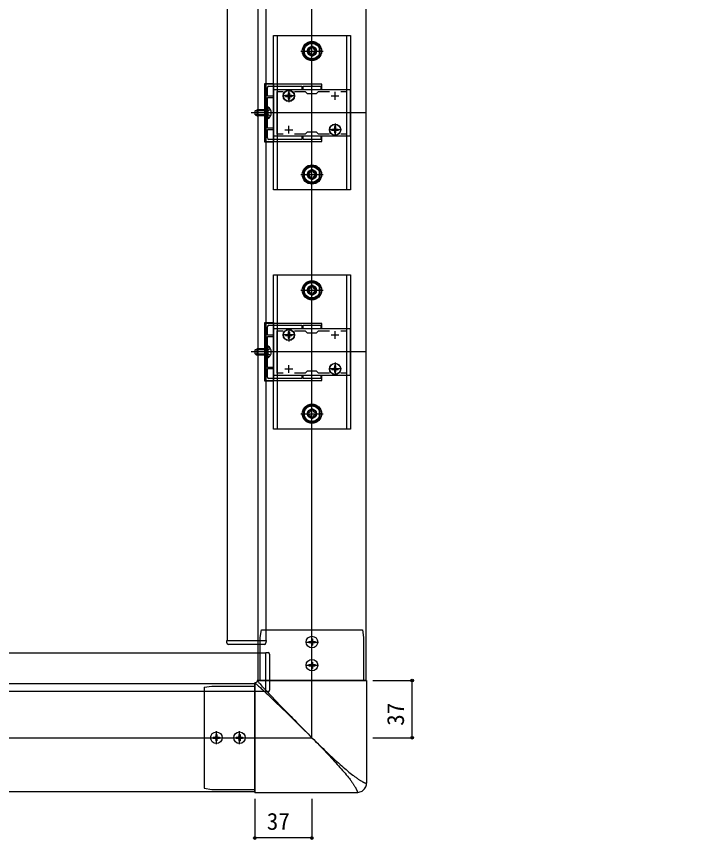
# Model space of a CAD drawing. Units: millimetres, scale not verified. Extents: x -875 to 875, y -1300 to 1294.
# Drawn here: x -18 to 429, y 133 to 666 of the extents above; entities that cross this region are included whole.
import ezdxf
from ezdxf.enums import TextEntityAlignment as Align

# ---------------------------------------------------------------- set-up
doc = ezdxf.new("R2010")
doc.units = ezdxf.units.MM
doc.header["$LTSCALE"] = 8
for name, color, linetype in [('0-2_YKK_11', 7, 'Continuous'), ('0-4_YKK_12', 2, 'Continuous'), ('0-5_YKK_13', 4, 'Continuous'), ('0-6_YKK_D', 6, 'Continuous'), ('0-8_YSS_K', 3, 'Continuous')]:
    doc.layers.add(name, color=color, linetype=linetype)
doc.styles.add('ＭＳ ゴシック', font='')
doc.styles.get('ＭＳ ゴシック').set_extended_font_data('MS Gothic')

msp = doc.modelspace()

# ---------------------------------------------------------------- linework, layer by layer
at = {"layer": '0-2_YKK_11'}
for p, q in [((156.635, 614.925), (161.635, 614.925)), ((159.135, 612.425), (159.135, 617.425)), ((186.635, 614.925), (191.635, 614.925)), ((189.135, 612.425), (189.135, 617.425)), ((156.635, 592.925), (161.635, 592.925)), ((159.135, 590.425), (159.135, 595.425)), ((186.635, 592.925), (191.635, 592.925)), ((189.135, 590.425), (189.135, 595.425)), ((156.635, 459.925), (161.635, 459.925)), ((159.135, 457.425), (159.135, 462.425)), ((186.635, 459.925), (191.635, 459.925)), ((189.135, 457.425), (189.135, 462.425)), ((156.635, 437.925), (161.635, 437.925)), ((159.135, 435.425), (159.135, 440.425)), ((186.635, 437.925), (191.635, 437.925)), ((189.135, 435.425), (189.135, 440.425))]:
    msp.add_line(p, q, dxfattribs=at)
for points in [[(144.135, 622.425), (144.135, 585.425), (180.635, 585.425), (180.635, 588.625), (179.835, 588.625), (179.835, 586.625), (174.593, 586.625), (174.41, 586.505), (173.86, 586.505), (173.677, 586.625), (168.435, 586.625), (168.435, 588.625), (167.635, 588.625), (167.635, 586.625), (146.235, 586.625)], [(146.235, 621.225), (167.635, 621.225), (167.635, 619.225), (168.435, 619.225), (168.435, 621.225), (173.677, 621.225), (173.86, 621.345), (174.41, 621.345), (174.593, 621.225), (179.835, 621.225), (179.835, 619.225), (180.635, 619.225), (180.635, 622.425), (144.135, 622.425)], [(145.235, 587.625), (145.235, 593.125), (149.135, 593.125), (149.135, 593.925), (145.235, 593.925), (145.235, 603.467), (145.115, 603.65), (145.115, 604.2), (145.235, 604.383), (145.235, 613.925), (149.135, 613.925), (149.135, 614.725), (145.235, 614.725), (145.235, 620.225)], [(155.502, 590.125), (151.635, 590.125), (151.635, 617.725), (155.502, 617.725)], [(162.768, 617.725), (169.835, 617.725), (171.135, 616.425), (177.135, 616.425), (178.435, 617.725), (185.502, 617.725)], [(192.768, 617.725), (196.635, 617.725), (196.635, 590.125), (192.768, 590.125)], [(185.502, 590.125), (178.435, 590.125), (177.135, 591.425), (171.135, 591.425), (169.835, 590.125), (162.768, 590.125)], [(144.135, 467.425), (144.135, 430.425), (180.635, 430.425), (180.635, 433.625), (179.835, 433.625), (179.835, 431.625), (174.593, 431.625), (174.41, 431.505), (173.86, 431.505), (173.677, 431.625), (168.435, 431.625), (168.435, 433.625), (167.635, 433.625), (167.635, 431.625), (146.235, 431.625)], [(146.235, 466.225), (167.635, 466.225), (167.635, 464.225), (168.435, 464.225), (168.435, 466.225), (173.677, 466.225), (173.86, 466.345), (174.41, 466.345), (174.593, 466.225), (179.835, 466.225), (179.835, 464.225), (180.635, 464.225), (180.635, 467.425), (144.135, 467.425)], [(145.235, 432.625), (145.235, 438.125), (149.135, 438.125), (149.135, 438.925), (145.235, 438.925), (145.235, 448.467), (145.115, 448.65), (145.115, 449.2), (145.235, 449.383), (145.235, 458.925), (149.135, 458.925), (149.135, 459.725), (145.235, 459.725), (145.235, 465.225)], [(155.502, 435.125), (151.635, 435.125), (151.635, 462.725), (155.502, 462.725)], [(162.768, 462.725), (169.835, 462.725), (171.135, 461.425), (177.135, 461.425), (178.435, 462.725), (185.502, 462.725)], [(192.768, 462.725), (196.635, 462.725), (196.635, 435.125), (192.768, 435.125)], [(185.502, 435.125), (178.435, 435.125), (177.135, 436.425), (171.135, 436.425), (169.835, 435.125), (162.768, 435.125)]]:
    msp.add_lwpolyline(points, dxfattribs=at)
for points in [[(149.135, 588.925), (199.135, 588.925), (199.135, 618.925), (149.135, 618.925)], [(149.135, 433.925), (199.135, 433.925), (199.135, 463.925), (149.135, 463.925)]]:
    msp.add_lwpolyline(points, close=True, dxfattribs=at)
for centre, start, end in [((146.235, 620.225), 90.00001, 179.99999), ((146.235, 587.625), 180.00001, 269.99999), ((146.235, 465.225), 90.00001, 179.99999), ((146.235, 432.625), 180.00001, 269.99999)]:
    msp.add_arc(centre, 1, start, end, dxfattribs=at)
at = {"layer": '0-4_YKK_12'}
for p, q in [((119.135, 875.925), (119.135, 261.925)), ((144.135, 875.925), (144.135, 261.925)), ((139.135, 816.925), (139.135, 235.925)), ((209.135, 603.925), (139.135, 603.925)), ((209.135, 448.925), (139.135, 448.925)), ((144.135, 228.925), (144.135, 253.925)), ((139.135, 235.925), (209.135, 235.925)), ((137.135, 233.925), (-155.865, 233.925)), ((137.135, 233.925), (137.135, 163.925)), ((144.135, 228.925), (-155.865, 228.925)), ((137.135, 163.925), (-155.865, 163.925))]:
    msp.add_line(p, q, dxfattribs=at)
for points in [[(139.135, 816.925), (209.135, 816.925), (209.135, 235.925)], [(119.135, 261.925), (139.135, 261.925), (144.135, 261.925)], [(-155.865, 253.925), (139.135, 253.925), (144.135, 253.925)]]:
    msp.add_lwpolyline(points, dxfattribs=at)
at = {"layer": '0-5_YKK_13'}
for p, q in [((151.636, 653.925), (151.635, 553.925)), ((151.636, 653.925), (196.634, 653.925)), ((174.135, 636.675), (174.135, 651.175)), ((196.634, 653.925), (196.633, 553.925)), ((166.885, 643.925), (181.385, 643.925)), ((171.855, 644.685), (171.135, 644.685)), ((176.415, 643.165), (177.135, 643.165)), ((159.135, 619.075), (159.135, 610.775)), ((163.285, 614.925), (154.985, 614.925)), ((157.085, 615.275), (157.085, 614.575)), ((157.085, 615.275), (158.285, 615.275)), ((157.085, 614.575), (158.285, 614.575)), ((158.785, 616.975), (159.485, 616.975)), ((158.785, 616.975), (158.785, 615.775)), ((158.785, 614.075), (158.785, 612.875)), ((159.485, 616.975), (159.485, 615.775)), ((159.485, 614.075), (159.485, 612.875)), ((159.985, 615.275), (161.185, 615.275)), ((159.985, 614.575), (161.185, 614.575)), ((161.185, 615.275), (161.185, 614.575)), ((158.785, 612.875), (159.485, 612.875)), ((150.235, 603.925), (134.735, 603.925)), ((137.235, 605.225), (138.635, 605.925)), ((137.235, 602.625), (137.235, 605.225)), ((145.235, 605.271), (137.326, 605.271)), ((145.235, 605.925), (138.635, 605.925)), ((145.235, 600.175), (145.235, 607.675)), ((137.235, 602.625), (138.635, 601.925)), ((145.235, 602.579), (137.326, 602.579)), ((145.744, 600.175), (145.235, 600.175)), ((193.285, 592.925), (184.985, 592.925)), ((187.085, 593.275), (187.085, 592.575)), ((187.085, 593.275), (188.285, 593.275)), ((187.085, 592.575), (188.285, 592.575)), ((188.785, 594.975), (189.485, 594.975)), ((188.785, 594.975), (188.785, 593.775)), ((189.135, 597.075), (189.135, 588.775)), ((189.485, 594.975), (189.485, 593.775)), ((189.985, 593.275), (191.185, 593.275)), ((189.985, 592.575), (191.185, 592.575)), ((191.185, 593.275), (191.185, 592.575)), ((188.785, 592.075), (188.785, 590.875)), ((188.785, 590.875), (189.485, 590.875)), ((189.485, 592.075), (189.485, 590.875)), ((174.135, 556.675), (174.135, 571.175)), ((166.885, 563.925), (181.385, 563.925)), ((171.855, 564.685), (171.135, 564.685)), ((176.415, 563.165), (177.135, 563.165)), ((196.633, 553.925), (151.635, 553.925)), ((151.636, 498.926), (151.635, 398.926)), ((151.636, 498.926), (196.634, 498.925)), ((174.135, 481.675), (174.135, 496.175)), ((196.634, 498.925), (196.633, 398.925)), ((166.885, 488.925), (181.385, 488.925)), ((171.855, 489.685), (171.135, 489.685)), ((176.415, 488.165), (177.135, 488.165)), ((163.285, 459.925), (154.985, 459.925)), ((157.085, 460.275), (157.085, 459.575)), ((157.085, 460.275), (158.285, 460.275)), ((157.085, 459.575), (158.285, 459.575)), ((158.785, 461.975), (159.485, 461.975)), ((158.785, 461.975), (158.785, 460.775)), ((158.785, 459.075), (158.785, 457.875)), ((159.135, 464.075), (159.135, 455.775)), ((159.485, 461.975), (159.485, 460.775)), ((159.485, 459.075), (159.485, 457.875)), ((159.985, 460.275), (161.185, 460.275)), ((159.985, 459.575), (161.185, 459.575)), ((161.185, 460.275), (161.185, 459.575)), ((158.785, 457.875), (159.485, 457.875)), ((150.235, 448.925), (134.735, 448.925)), ((137.235, 450.225), (138.635, 450.925)), ((137.235, 447.625), (137.235, 450.225)), ((145.235, 450.271), (137.326, 450.271)), ((145.235, 450.925), (138.635, 450.925)), ((145.235, 445.175), (145.235, 452.675)), ((137.235, 447.625), (138.635, 446.925)), ((145.235, 447.579), (137.326, 447.579)), ((145.744, 445.175), (145.235, 445.175)), ((193.285, 437.925), (184.985, 437.925)), ((187.085, 438.275), (187.085, 437.575)), ((187.085, 438.275), (188.285, 438.275)), ((187.085, 437.575), (188.285, 437.575)), ((188.785, 439.975), (189.485, 439.975)), ((188.785, 439.975), (188.785, 438.775)), ((189.135, 442.075), (189.135, 433.775)), ((189.485, 439.975), (189.485, 438.775)), ((189.985, 438.275), (191.185, 438.275)), ((189.985, 437.575), (191.185, 437.575)), ((191.185, 438.275), (191.185, 437.575)), ((188.785, 437.075), (188.785, 435.875)), ((188.785, 435.875), (189.485, 435.875)), ((189.485, 437.075), (189.485, 435.875)), ((174.135, 401.675), (174.135, 416.175)), ((166.885, 408.925), (181.385, 408.925)), ((171.855, 409.685), (171.135, 409.685)), ((176.415, 408.165), (177.135, 408.165)), ((196.633, 398.925), (151.635, 398.926)), ((140.635, 263.925), (141.336, 268.925)), ((141.336, 268.925), (206.934, 268.925)), ((206.934, 268.925), (207.635, 263.925)), ((118.93, 260.364), (118.835, 261.925)), ((140.635, 235.925), (140.635, 263.925)), ((144.435, 261.925), (144.339, 260.364)), ((173.785, 262.975), (174.485, 262.975)), ((173.785, 262.975), (173.785, 261.775)), ((174.135, 256.775), (174.135, 265.075)), ((174.485, 262.975), (174.485, 261.775)), ((207.635, 263.925), (207.635, 235.925)), ((120.228, 259.425), (119.929, 259.425)), ((143.341, 259.425), (143.042, 259.425)), ((169.985, 260.925), (178.285, 260.925)), ((172.085, 261.275), (172.085, 260.575)), ((172.085, 261.275), (173.285, 261.275)), ((172.085, 260.575), (173.285, 260.575)), ((173.785, 260.075), (173.785, 258.875)), ((173.785, 258.875), (174.485, 258.875)), ((174.485, 260.075), (174.485, 258.875)), ((174.985, 261.275), (176.185, 261.275)), ((174.985, 260.575), (176.185, 260.575)), ((176.185, 261.275), (176.185, 260.575)), ((144.135, 254.225), (145.696, 254.13)), ((144.135, 228.625), (144.135, 254.225)), ((146.635, 253.132), (146.635, 252.832)), ((146.635, 252.832), (146.635, 230.018)), ((169.985, 245.925), (178.285, 245.925)), ((172.085, 246.275), (172.085, 245.575)), ((172.085, 246.275), (173.285, 246.275)), ((172.085, 245.575), (173.285, 245.575)), ((173.785, 247.975), (174.485, 247.975)), ((173.785, 247.975), (173.785, 246.775)), ((174.135, 241.775), (174.135, 250.075)), ((174.485, 247.975), (174.485, 246.775)), ((174.985, 246.275), (176.185, 246.275)), ((174.985, 245.575), (176.185, 245.575)), ((176.185, 246.275), (176.185, 245.575)), ((173.785, 245.075), (173.785, 243.875)), ((173.785, 243.875), (174.485, 243.875)), ((174.485, 245.075), (174.485, 243.875)), ((209.549, 235.925), (138.635, 235.925)), ((209.635, 169.425), (209.635, 235.925)), ((104.135, 231.724), (109.135, 232.425)), ((104.135, 231.724), (104.135, 166.126)), ((109.135, 232.425), (137.135, 232.425)), ((137.135, 163.511), (137.135, 234.425)), ((137.985, 233.743), (138.296, 233.475)), ((139.737, 234.589), (140.08, 234.198)), ((140.08, 234.198), (140.475, 233.752)), ((140.082, 231.891), (140.668, 231.361)), ((140.475, 233.752), (140.924, 233.25)), ((140.668, 231.361), (141.312, 230.774)), ((140.924, 233.25), (141.7, 232.392)), ((141.312, 230.774), (142.016, 230.129)), ((141.7, 232.392), (142.602, 231.404)), ((142.016, 230.129), (142.781, 229.424)), ((142.602, 231.404), (143.637, 230.279)), ((143.637, 230.279), (144.811, 229.013)), ((146.635, 230.018), (146.635, 229.719)), ((145.696, 228.721), (144.135, 228.625)), ((144.502, 227.826), (145.461, 226.93)), ((147.593, 226.04), (150.711, 222.806)), ((150.711, 222.806), (153.807, 219.6)), ((153.807, 219.6), (155.982, 217.355)), ((155.982, 217.355), (158.241, 215.031)), ((158.241, 215.031), (160.57, 212.644)), ((112.135, 194.775), (112.135, 203.075)), ((127.135, 194.775), (127.135, 203.075)), ((107.985, 198.925), (116.285, 198.925)), ((110.085, 199.275), (110.085, 198.575)), ((110.085, 199.275), (111.285, 199.275)), ((110.085, 198.575), (111.285, 198.575)), ((111.785, 200.975), (112.485, 200.975)), ((111.785, 200.975), (111.785, 199.775)), ((111.785, 198.075), (111.785, 196.875)), ((112.485, 200.975), (112.485, 199.775)), ((112.485, 198.075), (112.485, 196.875)), ((112.985, 199.275), (114.185, 199.275)), ((112.985, 198.575), (114.185, 198.575)), ((114.185, 199.275), (114.185, 198.575)), ((122.985, 198.925), (131.285, 198.925)), ((125.085, 199.275), (125.085, 198.575)), ((125.085, 199.275), (126.285, 199.275)), ((125.085, 198.575), (126.285, 198.575)), ((126.785, 200.975), (127.485, 200.975)), ((126.785, 200.975), (126.785, 199.775)), ((126.785, 198.075), (126.785, 196.875)), ((127.485, 200.975), (127.485, 199.775)), ((127.485, 198.075), (127.485, 196.875)), ((127.985, 199.275), (129.185, 199.275)), ((127.985, 198.575), (129.185, 198.575)), ((129.185, 199.275), (129.185, 198.575)), ((111.785, 196.875), (112.485, 196.875)), ((126.785, 196.875), (127.485, 196.875)), ((104.135, 166.126), (109.135, 165.425)), ((109.135, 165.425), (137.135, 165.425)), ((137.135, 163.425), (203.635, 163.425))]:
    msp.add_line(p, q, dxfattribs=at)
for points in [[(149.135, 653.925), (199.135, 653.925), (199.135, 553.925), (149.135, 553.925)], [(174.135, 649.699), (169.135, 646.812), (169.135, 641.038), (174.135, 638.152), (179.135, 641.038), (179.135, 646.812)], [(143.635, 584.925), (143.635, 622.925), (149.135, 622.925), (149.135, 584.925)], [(174.135, 569.699), (169.135, 566.812), (169.135, 561.038), (174.135, 558.152), (179.135, 561.038), (179.135, 566.812)], [(149.135, 498.925), (199.135, 498.925), (199.135, 398.925), (149.135, 398.925)], [(174.135, 494.699), (169.135, 491.812), (169.135, 486.038), (174.135, 483.152), (179.135, 486.038), (179.135, 491.812)], [(143.635, 429.925), (143.635, 467.925), (149.135, 467.925), (149.135, 429.925)], [(174.135, 414.699), (169.135, 411.812), (169.135, 406.038), (174.135, 403.152), (179.135, 406.038), (179.135, 411.812)]]:
    msp.add_lwpolyline(points, close=True, dxfattribs=at)
for points in [[(174.895, 646.205), (174.895, 646.925), (173.375, 646.925), (173.375, 646.205)], [(171.135, 644.685), (171.135, 643.165), (171.855, 643.165)], [(173.375, 641.645), (173.375, 640.925), (174.895, 640.925), (174.895, 641.645)], [(177.135, 643.165), (177.135, 644.685), (176.415, 644.685)], [(145.235, 601.925), (138.635, 601.925), (138.635, 605.925)], [(147.244, 605.975), (145.389, 605.07), (144.78, 603.925)], [(147.244, 601.875), (145.389, 602.78), (144.78, 603.925)], [(145.744, 600.175), (145.744, 607.675), (145.235, 607.675)], [(174.895, 566.205), (174.895, 566.925), (173.375, 566.925), (173.375, 566.205)], [(171.135, 564.685), (171.135, 563.165), (171.855, 563.165)], [(173.375, 561.645), (173.375, 560.925), (174.895, 560.925), (174.895, 561.645)], [(177.135, 563.165), (177.135, 564.685), (176.415, 564.685)], [(174.895, 491.205), (174.895, 491.925), (173.375, 491.925), (173.375, 491.205)], [(171.135, 489.685), (171.135, 488.165), (171.855, 488.165)], [(173.375, 486.645), (173.375, 485.925), (174.895, 485.925), (174.895, 486.645)], [(177.135, 488.165), (177.135, 489.685), (176.415, 489.685)], [(145.235, 446.925), (138.635, 446.925), (138.635, 450.925)], [(147.244, 450.975), (145.389, 450.07), (144.78, 448.925)], [(147.244, 446.875), (145.389, 447.78), (144.78, 448.925)], [(145.744, 445.175), (145.744, 452.675), (145.235, 452.675)], [(174.895, 411.205), (174.895, 411.925), (173.375, 411.925), (173.375, 411.205)], [(171.135, 409.685), (171.135, 408.165), (171.855, 408.165)], [(173.375, 406.645), (173.375, 405.925), (174.895, 405.925), (174.895, 406.645)], [(177.135, 408.165), (177.135, 409.685), (176.415, 409.685)], [(118.835, 261.925), (139.135, 261.925), (144.435, 261.925)], [(143.042, 259.425), (139.135, 259.425), (120.228, 259.425)], [(138.635, 235.925), (138.612, 235.695), (138.547, 235.449), (138.436, 235.205), (138.279, 234.978), (138.082, 234.781), (137.855, 234.624), (137.611, 234.513), (137.365, 234.448), (137.135, 234.426)], [(138.647, 235.925), (138.667, 235.89), (138.697, 235.845), (138.737, 235.788), (138.788, 235.721), (138.849, 235.642), (138.92, 235.552), (139.003, 235.451), (139.096, 235.338), (139.201, 235.213), (139.317, 235.076), (139.445, 234.926), (139.737, 234.589)], [(137.135, 234.414), (137.17, 234.393), (137.216, 234.363), (137.272, 234.323), (137.34, 234.272), (137.418, 234.211), (137.508, 234.14), (137.609, 234.057), (137.722, 233.964), (137.847, 233.859), (137.985, 233.743)], [(138.296, 233.475), (138.66, 233.158), (139.078, 232.79)], [(139.078, 232.79), (139.552, 232.367), (140.082, 231.891)], [(142.781, 229.424), (143.609, 228.657), (144.502, 227.826)], [(144.811, 229.013), (146.13, 227.599), (147.593, 226.04)], [(145.461, 226.93), (146.485, 225.97), (147.02, 225.467)], [(147.02, 225.467), (150.569, 222.046), (154.157, 218.578), (157.959, 214.887), (161.904, 211.035), (165.939, 207.068), (170.022, 203.025)], [(160.57, 212.644), (161.755, 211.433), (162.951, 210.212), (164.16, 208.982), (165.379, 207.744), (166.607, 206.499), (167.844, 205.247), (169.09, 203.991), (170.34, 202.731), (171.594, 201.471), (172.852, 200.209), (174.116, 198.944)], [(174.135, 198.925), (175.344, 197.712), (176.542, 196.501), (177.727, 195.295), (178.899, 194.093), (180.056, 192.897), (181.199, 191.709), (182.325, 190.53), (183.429, 189.364), (184.512, 188.212), (185.573, 187.077), (186.61, 185.958), (187.623, 184.857), (188.612, 183.774), (189.576, 182.71), (190.515, 181.666), (191.428, 180.641), (192.316, 179.638), (193.178, 178.655), (194.015, 177.693), (194.825, 176.753), (195.609, 175.835), (196.367, 174.939), (197.099, 174.065), (197.805, 173.214), (198.486, 172.384)], [(175.348, 197.716), (176.559, 196.519), (177.766, 195.333), (178.967, 194.161), (180.163, 193.004), (181.352, 191.861), (182.531, 190.736), (183.697, 189.631), (184.848, 188.548), (185.983, 187.487), (187.102, 186.45), (188.203, 185.437), (189.286, 184.448), (190.35, 183.484), (191.394, 182.545), (192.419, 181.632), (193.423, 180.744), (194.405, 179.882), (195.367, 179.046), (196.307, 178.235), (197.225, 177.451), (198.121, 176.693), (198.995, 175.961), (199.847, 175.255), (200.677, 174.574)], [(198.486, 172.384), (198.957, 171.737), (199.186, 171.42)], [(199.186, 171.42), (199.507, 170.968), (199.816, 170.531), (200.11, 170.108), (200.391, 169.699), (200.658, 169.304), (200.913, 168.923), (201.155, 168.555), (201.383, 168.202), (201.6, 167.862), (201.804, 167.536), (201.996, 167.223), (202.176, 166.924), (202.344, 166.638), (202.5, 166.364), (202.645, 166.104), (202.779, 165.856), (202.902, 165.621), (203.014, 165.399), (203.115, 165.189), (203.205, 164.991), (203.284, 164.806), (203.352, 164.636), (203.408, 164.482), (203.454, 164.341), (203.491, 164.214), (203.518, 164.099), (203.538, 163.995), (203.549, 163.903), (203.554, 163.82), (203.552, 163.747), (203.544, 163.683), (203.53, 163.627), (203.511, 163.579), (203.488, 163.538), (203.46, 163.504), (203.427, 163.477), (203.391, 163.456), (203.351, 163.44), (203.307, 163.43)], [(200.677, 174.574), (201.002, 174.336), (201.641, 173.875), (202.092, 173.553), (202.529, 173.245), (202.952, 172.95), (203.362, 172.669), (203.757, 172.402), (204.138, 172.147), (204.505, 171.906), (204.858, 171.677), (205.198, 171.46), (205.524, 171.256), (205.837, 171.065), (206.136, 170.885), (206.423, 170.716), (206.696, 170.56), (206.956, 170.415), (207.204, 170.281), (207.439, 170.158), (207.661, 170.046), (207.872, 169.946), (208.07, 169.855), (208.254, 169.776), (208.424, 169.709), (208.578, 169.652), (208.719, 169.606), (208.846, 169.569), (208.961, 169.542), (209.065, 169.523), (209.158, 169.511), (209.24, 169.506), (209.313, 169.508), (209.377, 169.516), (209.433, 169.53), (209.481, 169.549), (209.522, 169.572), (209.556, 169.601), (209.583, 169.633), (209.605, 169.669)], [(203.242, 163.425), (203.915, 163.458), (204.606, 163.562), (205.3, 163.746), (205.979, 164.011), (206.629, 164.355), (207.236, 164.776), (207.789, 165.266), (208.28, 165.819), (208.701, 166.426), (209.046, 167.074), (209.312, 167.752), (209.496, 168.445), (209.602, 169.139), (209.635, 169.818)], [(209.605, 169.669), (209.62, 169.709), (209.63, 169.753), (209.635, 169.8), (209.634, 169.85)], [(203.307, 163.43), (203.26, 163.426), (203.21, 163.426)]]:
    msp.add_lwpolyline(points, dxfattribs=at)
for centre, radius in [((174.135, 643.925), 6.25), ((174.135, 643.925), 5), ((174.135, 643.925), 3), ((174.135, 643.925), 2.5), ((159.135, 614.925), 3.65), ((159.135, 614.925), 3.5), ((189.135, 592.925), 3.65), ((189.135, 592.925), 3.5), ((174.135, 563.925), 6.25), ((174.135, 563.925), 5), ((174.134, 563.925), 3), ((174.134, 563.925), 2.5), ((174.135, 488.925), 6.25), ((174.135, 488.925), 5), ((174.135, 488.925), 3), ((174.135, 488.925), 2.5), ((159.135, 459.925), 3.65), ((159.135, 459.925), 3.5), ((189.135, 437.925), 3.65), ((189.135, 437.925), 3.5), ((174.135, 408.925), 6.25), ((174.135, 408.925), 5), ((174.134, 408.925), 3), ((174.134, 408.925), 2.5), ((174.135, 260.925), 3.75), ((174.135, 245.925), 3.75), ((112.135, 198.925), 3.75), ((127.135, 198.925), 3.75)]:
    msp.add_circle(centre, radius, dxfattribs=at)
for centre, radius, start, end in [((174.135, 643.925), 5.575, 153.74848, 206.25152), ((174.135, 643.925), 5.575, 93.74848, 146.25152), ((171.855, 646.205), 1.52, 270, 0), ((174.135, 643.925), 5.575, 33.74848, 86.25152), ((176.415, 646.205), 1.52, 180, 270), ((174.135, 643.925), 5.575, 333.74848, 26.25152), ((174.135, 643.925), 5.575, 213.74848, 266.25152), ((171.855, 641.645), 1.52, 0, 90), ((174.135, 643.925), 5.575, 273.74848, 326.25152), ((176.415, 641.645), 1.52, 90, 180), ((158.285, 615.775), 0.5, 270, 0), ((158.285, 614.075), 0.5, 0, 90), ((159.985, 615.775), 0.5, 180, 270), ((159.985, 614.075), 0.5, 90, 180), ((143.208, 603.925), 4.527, 304.06671, 55.93329), ((188.285, 593.775), 0.5, 270, 0), ((188.285, 592.075), 0.5, 0, 90), ((189.985, 593.775), 0.5, 180, 270), ((189.985, 592.075), 0.5, 90, 180), ((174.135, 563.925), 5.575, 153.74848, 206.25152), ((174.135, 563.925), 5.575, 93.74848, 146.25152), ((171.855, 566.205), 1.52, 270, 0), ((174.135, 563.925), 5.575, 33.74848, 86.25152), ((176.415, 566.205), 1.52, 180, 270), ((174.135, 563.925), 5.575, 333.74848, 26.25152), ((174.135, 563.925), 5.575, 213.74848, 266.25152), ((171.855, 561.645), 1.52, 0, 90), ((174.135, 563.925), 5.575, 273.74848, 326.25152), ((176.415, 561.645), 1.52, 90, 180), ((174.135, 488.925), 5.575, 153.74848, 206.25152), ((174.135, 488.925), 5.575, 93.74848, 146.25152), ((171.855, 491.205), 1.52, 270, 0), ((174.135, 488.925), 5.575, 33.74848, 86.25152), ((176.415, 491.205), 1.52, 180, 270), ((174.135, 488.925), 5.575, 333.74848, 26.25152), ((174.135, 488.925), 5.575, 213.74848, 266.25152), ((171.855, 486.645), 1.52, 0, 90), ((174.135, 488.925), 5.575, 273.74848, 326.25152), ((176.415, 486.645), 1.52, 90, 180), ((158.285, 460.775), 0.5, 270, 0), ((158.285, 459.075), 0.5, 0, 90), ((159.985, 460.775), 0.5, 180, 270), ((159.985, 459.075), 0.5, 90, 180), ((143.208, 448.925), 4.527, 304.06671, 55.93329), ((188.285, 438.775), 0.5, 270, 0), ((188.285, 437.075), 0.5, 0, 90), ((189.985, 438.775), 0.5, 180, 270), ((189.985, 437.075), 0.5, 90, 180), ((174.135, 408.925), 5.575, 153.74848, 206.25152), ((174.135, 408.925), 5.575, 93.74848, 146.25152), ((171.855, 411.205), 1.52, 270, 0), ((174.135, 408.925), 5.575, 33.74848, 86.25152), ((176.415, 411.205), 1.52, 180, 270), ((174.135, 408.925), 5.575, 333.74848, 26.25152), ((174.135, 408.925), 5.575, 213.74848, 266.25152), ((171.855, 406.645), 1.52, 0, 90), ((174.135, 408.925), 5.575, 273.74848, 326.25152), ((176.415, 406.645), 1.52, 90, 180), ((173.285, 261.775), 0.5, 270, 0), ((174.985, 261.775), 0.5, 180, 270), ((119.929, 260.425), 1, 183.5, 270), ((143.341, 260.425), 1, 270, 356.5), ((173.285, 260.075), 0.5, 0, 90), ((174.985, 260.075), 0.5, 90, 180), ((145.635, 253.132), 1, 0, 86.5), ((173.285, 246.775), 0.5, 270, 0), ((173.285, 245.075), 0.5, 0, 90), ((174.985, 246.775), 0.5, 180, 270), ((174.985, 245.075), 0.5, 90, 180), ((145.635, 229.719), 1, 273.5, 0), ((111.285, 199.775), 0.5, 270, 0), ((111.285, 198.075), 0.5, 0, 90), ((112.985, 199.775), 0.5, 180, 270), ((112.985, 198.075), 0.5, 90, 180), ((126.285, 199.775), 0.5, 270, 0), ((126.285, 198.075), 0.5, 0, 90), ((127.985, 199.775), 0.5, 180, 270), ((127.985, 198.075), 0.5, 90, 180)]:
    msp.add_arc(centre, radius, start, end, dxfattribs=at)
at = {"layer": '0-6_YKK_D'}
for p, q in [((213.67, 235.925), (240.135, 235.925)), ((239.135, 198.925), (239.135, 235.925)), ((213.67, 198.925), (240.135, 198.925)), ((137.135, 159.393), (137.135, 132.925)), ((174.135, 159.393), (174.135, 132.925)), ((174.135, 133.925), (137.135, 133.925))]:
    msp.add_line(p, q, dxfattribs=at)
for centre in [(239.135, 235.925), (239.135, 198.925), (137.135, 133.925), (174.135, 133.925)]:
    msp.add_circle(centre, 0.875, dxfattribs=at)
at = {"layer": '0-8_YSS_K'}
msp.add_line((-100.372, 198.925), (174.135, 198.925), dxfattribs=at)
msp.add_lwpolyline([(174.135, 198.925), (174.135, 853.925), (504.135, 853.925)], dxfattribs=at)

# ---------------------------------------------------------------- texts
at = {"layer": '0-6_YKK_D', "style": 'ＭＳ ゴシック'}
msp.add_text('37', height=11, rotation=90, dxfattribs=at).set_placement((237.135, 206.644), align=Align.BOTTOM_LEFT)
msp.add_text('37', height=11, dxfattribs=at).set_placement((144.854, 135.925), align=Align.BOTTOM_LEFT)

doc.saveas('drawing.dxf')
